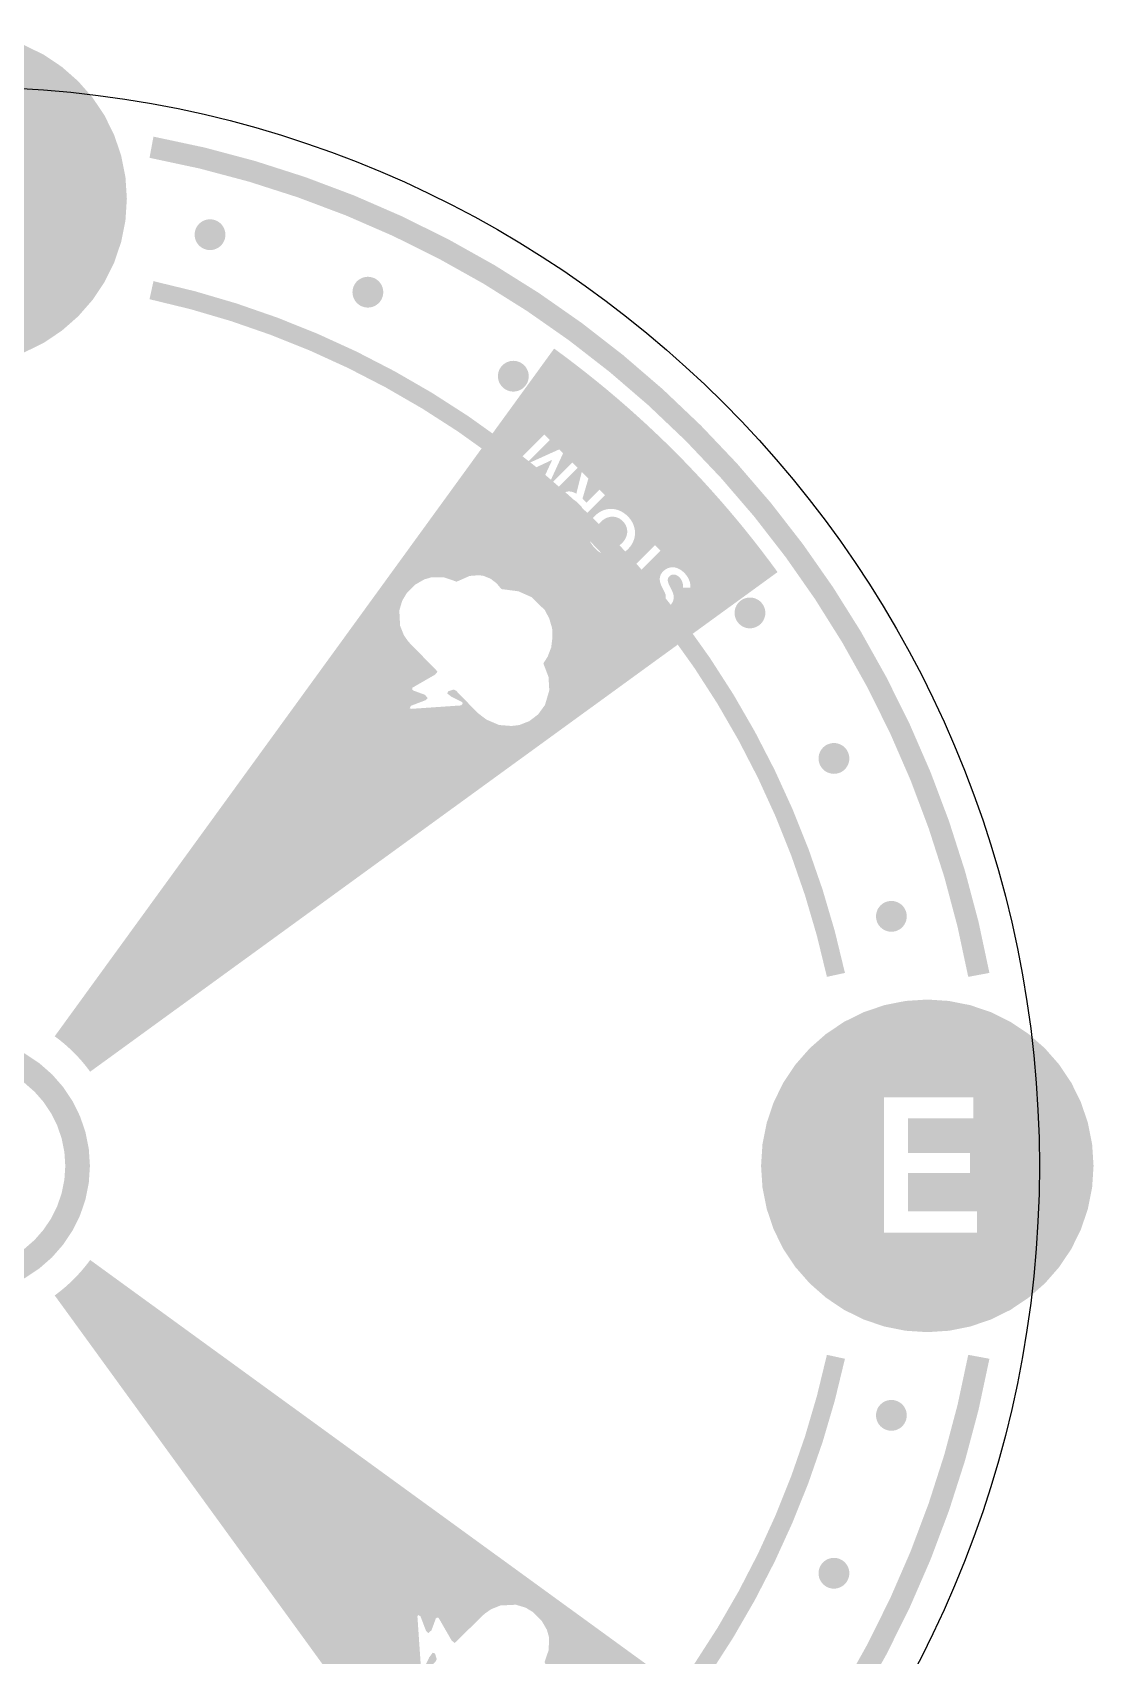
# Model space of a CAD drawing. Header units: millimetres. Extents: x 6 to 297, y 6 to 451.
# Drawn here: x 211.1 to 245.6, y 286.7 to 339.4 of the extents above; entities that cross this region are included whole.
import ezdxf

# ---------------------------------------------------------------- set-up
doc = ezdxf.new("R2010")
doc.units = ezdxf.units.MM
doc.layers.add('CUT', color=1, linetype='Continuous')
doc.layers.add('RASTER', color=7, linetype='Continuous')

msp = doc.modelspace()

# ---------------------------------------------------------------- hatches: boundary and pattern name
at = {"layer": 'RASTER'}
h = msp.add_hatch(color=7, dxfattribs=at)
h.paths.add_polyline_path([(214.2, 334), (214.154, 333.295), (214.016, 332.602), (213.789, 331.934), (213.477, 331.3), (213.084, 330.713), (212.618, 330.182), (212.087, 329.716), (211.5, 329.323), (210.866, 329.011), (210.198, 328.784), (209.505, 328.646), (208.8, 328.6), (208.095, 328.646), (207.402, 328.784), (206.734, 329.011), (206.1, 329.323), (205.513, 329.716), (204.982, 330.182), (204.516, 330.713), (204.123, 331.3), (203.811, 331.934), (203.584, 332.602), (203.446, 333.295), (203.4, 334), (203.446, 334.705), (203.584, 335.398), (203.811, 336.066), (204.123, 336.7), (204.516, 337.287), (204.982, 337.818), (205.513, 338.284), (206.1, 338.677), (206.734, 338.989), (207.402, 339.216), (208.095, 339.354), (208.8, 339.4), (209.505, 339.354), (210.198, 339.216), (210.866, 338.989), (211.5, 338.677), (212.087, 338.284), (212.618, 337.818), (213.084, 337.287), (213.477, 336.7), (213.789, 336.066), (214.016, 335.398), (214.154, 334.705)])
h.paths.add_polyline_path([(206.866, 336.22), (206.866, 331.83), (207.647, 331.83), (207.647, 335.221), (207.659, 335.221), (209.742, 331.83), (210.734, 331.83), (210.734, 336.22), (209.953, 336.22), (209.953, 332.934), (209.941, 332.934), (207.901, 336.22), (206.866, 336.22)], flags=0)
for points in [[(215.064, 336.018), (216.727, 335.663), (218.37, 335.225), (219.989, 334.706), (221.58, 334.107), (223.139, 333.429), (224.662, 332.673), (226.145, 331.843), (227.585, 330.939), (228.978, 329.965), (230.321, 328.922), (231.61, 327.813), (232.842, 326.642), (234.013, 325.41), (235.122, 324.121), (236.165, 322.778), (237.139, 321.385), (238.043, 319.945), (238.873, 318.462), (239.629, 316.939), (240.307, 315.38), (240.906, 313.789), (241.425, 312.17), (241.863, 310.527), (242.218, 308.864), (241.53, 308.736), (241.182, 310.364), (240.754, 311.973), (240.245, 313.558), (239.658, 315.117), (238.994, 316.643), (238.254, 318.135), (237.441, 319.588), (236.556, 320.998), (235.601, 322.363), (234.58, 323.678), (233.494, 324.94), (232.347, 326.147), (231.14, 327.294), (229.878, 328.38), (228.563, 329.401), (227.198, 330.356), (225.788, 331.241), (224.335, 332.054), (222.843, 332.794), (221.317, 333.458), (219.758, 334.045), (218.173, 334.554), (216.564, 334.982), (214.936, 335.33)], [(217.401, 332.833), (217.397, 332.768), (217.384, 332.704), (217.363, 332.642), (217.334, 332.583), (217.298, 332.529), (217.255, 332.48), (217.205, 332.437), (217.151, 332.4), (217.092, 332.372), (217.03, 332.351), (216.966, 332.338), (216.901, 332.333), (216.836, 332.338), (216.772, 332.351), (216.71, 332.372), (216.651, 332.4), (216.597, 332.437), (216.547, 332.48), (216.504, 332.529), (216.468, 332.583), (216.439, 332.642), (216.418, 332.704), (216.405, 332.768), (216.401, 332.833), (216.405, 332.899), (216.418, 332.963), (216.439, 333.025), (216.468, 333.083), (216.504, 333.138), (216.547, 333.187), (216.597, 333.23), (216.651, 333.266), (216.71, 333.295), (216.772, 333.316), (216.836, 333.329), (216.901, 333.333), (216.966, 333.329), (217.03, 333.316), (217.092, 333.295), (217.151, 333.266), (217.205, 333.23), (217.255, 333.187), (217.298, 333.138), (217.334, 333.083), (217.363, 333.025), (217.384, 332.963), (217.397, 332.899)], [(215.064, 331.325), (216.422, 330.995), (217.764, 330.6), (219.085, 330.142), (220.382, 329.622), (221.654, 329.041), (222.896, 328.4), (224.107, 327.701), (225.283, 326.945), (226.422, 326.134), (227.521, 325.269), (228.577, 324.354), (229.589, 323.389), (230.554, 322.377), (231.469, 321.321), (232.334, 320.222), (233.145, 319.083), (233.901, 317.907), (234.6, 316.696), (235.241, 315.454), (235.822, 314.182), (236.342, 312.885), (236.8, 311.564), (237.195, 310.222), (237.525, 308.864), (236.939, 308.736), (236.615, 310.067), (236.229, 311.381), (235.78, 312.675), (235.271, 313.946), (234.702, 315.192), (234.074, 316.409), (233.389, 317.595), (232.648, 318.747), (231.853, 319.862), (231.007, 320.939), (230.11, 321.974), (229.165, 322.965), (228.174, 323.91), (227.139, 324.807), (226.062, 325.653), (224.947, 326.448), (223.795, 327.189), (222.609, 327.874), (221.392, 328.502), (220.146, 329.071), (218.875, 329.58), (217.581, 330.029), (216.267, 330.415), (214.936, 330.739)], [(222.528, 330.967), (222.524, 330.902), (222.511, 330.838), (222.49, 330.776), (222.461, 330.717), (222.425, 330.663), (222.382, 330.614), (222.332, 330.571), (222.278, 330.534), (222.219, 330.505), (222.157, 330.484), (222.093, 330.472), (222.028, 330.467), (221.963, 330.472), (221.899, 330.484), (221.837, 330.505), (221.778, 330.534), (221.724, 330.571), (221.674, 330.614), (221.631, 330.663), (221.595, 330.717), (221.566, 330.776), (221.545, 330.838), (221.532, 330.902), (221.528, 330.967), (221.532, 331.033), (221.545, 331.097), (221.566, 331.159), (221.595, 331.217), (221.631, 331.272), (221.674, 331.321), (221.724, 331.364), (221.778, 331.4), (221.837, 331.429), (221.899, 331.45), (221.963, 331.463), (222.028, 331.467), (222.093, 331.463), (222.157, 331.45), (222.219, 331.429), (222.278, 331.4), (222.332, 331.364), (222.382, 331.321), (222.425, 331.272), (222.461, 331.217), (222.49, 331.159), (222.511, 331.097), (222.524, 331.033)], [(227.253, 328.239), (227.249, 328.174), (227.236, 328.11), (227.215, 328.048), (227.186, 327.989), (227.15, 327.935), (227.106, 327.886), (227.057, 327.843), (227.003, 327.806), (226.944, 327.778), (226.882, 327.756), (226.818, 327.744), (226.753, 327.739), (226.688, 327.744), (226.624, 327.756), (226.562, 327.778), (226.503, 327.806), (226.449, 327.843), (226.399, 327.886), (226.356, 327.935), (226.32, 327.989), (226.291, 328.048), (226.27, 328.11), (226.257, 328.174), (226.253, 328.239), (226.257, 328.305), (226.27, 328.369), (226.291, 328.431), (226.32, 328.489), (226.356, 328.544), (226.399, 328.593), (226.449, 328.636), (226.503, 328.672), (226.562, 328.701), (226.624, 328.722), (226.688, 328.735), (226.753, 328.739), (226.818, 328.735), (226.882, 328.722), (226.944, 328.701), (227.003, 328.672), (227.057, 328.636), (227.106, 328.593), (227.15, 328.544), (227.186, 328.489), (227.215, 328.431), (227.236, 328.369), (227.249, 328.305)], [(234.939, 320.553), (234.935, 320.488), (234.922, 320.424), (234.901, 320.362), (234.872, 320.303), (234.836, 320.249), (234.793, 320.199), (234.744, 320.156), (234.689, 320.12), (234.631, 320.091), (234.569, 320.07), (234.505, 320.057), (234.439, 320.053), (234.374, 320.057), (234.31, 320.07), (234.248, 320.091), (234.189, 320.12), (234.135, 320.156), (234.086, 320.199), (234.043, 320.249), (234.006, 320.303), (233.978, 320.362), (233.956, 320.424), (233.944, 320.488), (233.939, 320.553), (233.944, 320.618), (233.956, 320.682), (233.978, 320.744), (234.006, 320.803), (234.043, 320.857), (234.086, 320.906), (234.135, 320.95), (234.189, 320.986), (234.248, 321.015), (234.31, 321.036), (234.374, 321.049), (234.439, 321.053), (234.505, 321.049), (234.569, 321.036), (234.631, 321.015), (234.689, 320.986), (234.744, 320.95), (234.793, 320.906), (234.836, 320.857), (234.872, 320.803), (234.901, 320.744), (234.922, 320.682), (234.935, 320.618)], [(237.667, 315.828), (237.663, 315.763), (237.65, 315.699), (237.629, 315.637), (237.6, 315.578), (237.564, 315.524), (237.521, 315.474), (237.472, 315.431), (237.417, 315.395), (237.359, 315.366), (237.297, 315.345), (237.233, 315.332), (237.167, 315.328), (237.102, 315.332), (237.038, 315.345), (236.976, 315.366), (236.917, 315.395), (236.863, 315.431), (236.814, 315.474), (236.771, 315.524), (236.734, 315.578), (236.705, 315.637), (236.684, 315.699), (236.672, 315.763), (236.667, 315.828), (236.672, 315.893), (236.684, 315.957), (236.705, 316.019), (236.734, 316.078), (236.771, 316.132), (236.814, 316.182), (236.863, 316.225), (236.917, 316.261), (236.976, 316.29), (237.038, 316.311), (237.102, 316.324), (237.167, 316.328), (237.233, 316.324), (237.297, 316.311), (237.359, 316.29), (237.417, 316.261), (237.472, 316.225), (237.521, 316.182), (237.564, 316.132), (237.6, 316.078), (237.629, 316.019), (237.65, 315.957), (237.663, 315.893)], [(239.533, 310.701), (239.529, 310.636), (239.516, 310.572), (239.495, 310.51), (239.466, 310.451), (239.43, 310.397), (239.387, 310.347), (239.338, 310.304), (239.283, 310.268), (239.225, 310.239), (239.163, 310.218), (239.099, 310.205), (239.033, 310.201), (238.968, 310.205), (238.904, 310.218), (238.842, 310.239), (238.783, 310.268), (238.729, 310.304), (238.68, 310.347), (238.637, 310.397), (238.6, 310.451), (238.572, 310.51), (238.551, 310.572), (238.538, 310.636), (238.533, 310.701), (238.538, 310.766), (238.551, 310.83), (238.572, 310.892), (238.6, 310.951), (238.637, 311.005), (238.68, 311.055), (238.729, 311.098), (238.783, 311.134), (238.842, 311.163), (238.904, 311.184), (238.968, 311.197), (239.033, 311.201), (239.099, 311.197), (239.163, 311.184), (239.225, 311.163), (239.283, 311.134), (239.338, 311.098), (239.387, 311.055), (239.43, 311.005), (239.466, 310.951), (239.495, 310.892), (239.516, 310.83), (239.529, 310.766)], [(242.218, 296.336), (241.863, 294.673), (241.425, 293.03), (240.906, 291.411), (240.307, 289.82), (239.629, 288.261), (238.873, 286.738), (238.043, 285.255), (237.139, 283.815), (236.165, 282.422), (235.122, 281.079), (234.013, 279.79), (232.842, 278.558), (231.61, 277.387), (230.321, 276.278), (228.978, 275.235), (227.585, 274.261), (226.145, 273.357), (224.662, 272.527), (223.139, 271.771), (221.58, 271.093), (219.989, 270.494), (218.37, 269.975), (216.727, 269.537), (215.064, 269.182), (214.936, 269.87), (216.564, 270.218), (218.173, 270.646), (219.758, 271.155), (221.317, 271.742), (222.843, 272.406), (224.335, 273.146), (225.788, 273.959), (227.198, 274.844), (228.563, 275.799), (229.878, 276.82), (231.14, 277.906), (232.347, 279.053), (233.494, 280.26), (234.58, 281.522), (235.601, 282.837), (236.556, 284.202), (237.441, 285.612), (238.254, 287.065), (238.994, 288.557), (239.658, 290.083), (240.245, 291.642), (240.754, 293.227), (241.182, 294.836), (241.53, 296.464)], [(237.525, 296.336), (237.195, 294.978), (236.8, 293.636), (236.342, 292.315), (235.822, 291.018), (235.241, 289.746), (234.6, 288.504), (233.901, 287.293), (233.145, 286.117), (232.334, 284.978), (231.469, 283.879), (230.554, 282.823), (229.589, 281.811), (228.577, 280.846), (227.521, 279.931), (226.422, 279.066), (225.283, 278.255), (224.107, 277.499), (222.896, 276.8), (221.654, 276.159), (220.382, 275.578), (219.085, 275.058), (217.764, 274.6), (216.422, 274.205), (215.064, 273.875), (214.936, 274.461), (216.267, 274.785), (217.581, 275.171), (218.875, 275.62), (220.146, 276.129), (221.392, 276.698), (222.609, 277.326), (223.795, 278.011), (224.947, 278.752), (226.062, 279.547), (227.139, 280.393), (228.174, 281.29), (229.165, 282.235), (230.11, 283.226), (231.007, 284.261), (231.853, 285.338), (232.648, 286.453), (233.389, 287.605), (234.074, 288.791), (234.702, 290.008), (235.271, 291.254), (235.78, 292.525), (236.229, 293.819), (236.615, 295.133), (236.939, 296.464)], [(239.533, 294.499), (239.529, 294.434), (239.516, 294.37), (239.495, 294.308), (239.466, 294.249), (239.43, 294.195), (239.387, 294.145), (239.338, 294.102), (239.283, 294.066), (239.225, 294.037), (239.163, 294.016), (239.099, 294.003), (239.033, 293.999), (238.968, 294.003), (238.904, 294.016), (238.842, 294.037), (238.783, 294.066), (238.729, 294.102), (238.68, 294.145), (238.637, 294.195), (238.6, 294.249), (238.572, 294.308), (238.551, 294.37), (238.538, 294.434), (238.533, 294.499), (238.538, 294.564), (238.551, 294.628), (238.572, 294.69), (238.6, 294.749), (238.637, 294.803), (238.68, 294.853), (238.729, 294.896), (238.783, 294.932), (238.842, 294.961), (238.904, 294.982), (238.968, 294.995), (239.033, 294.999), (239.099, 294.995), (239.163, 294.982), (239.225, 294.961), (239.283, 294.932), (239.338, 294.896), (239.387, 294.853), (239.43, 294.803), (239.466, 294.749), (239.495, 294.69), (239.516, 294.628), (239.529, 294.564)], [(237.667, 289.372), (237.663, 289.307), (237.65, 289.243), (237.629, 289.181), (237.6, 289.122), (237.564, 289.068), (237.521, 289.018), (237.472, 288.975), (237.417, 288.939), (237.359, 288.91), (237.297, 288.889), (237.233, 288.876), (237.167, 288.872), (237.102, 288.876), (237.038, 288.889), (236.976, 288.91), (236.917, 288.939), (236.863, 288.975), (236.814, 289.018), (236.771, 289.068), (236.734, 289.122), (236.705, 289.181), (236.684, 289.243), (236.672, 289.307), (236.667, 289.372), (236.672, 289.437), (236.684, 289.501), (236.705, 289.563), (236.734, 289.622), (236.771, 289.676), (236.814, 289.726), (236.863, 289.769), (236.917, 289.805), (236.976, 289.834), (237.038, 289.855), (237.102, 289.868), (237.167, 289.872), (237.233, 289.868), (237.297, 289.855), (237.359, 289.834), (237.417, 289.805), (237.472, 289.769), (237.521, 289.726), (237.564, 289.676), (237.6, 289.622), (237.629, 289.563), (237.65, 289.501), (237.663, 289.437)]]:
    msp.add_hatch(color=7, dxfattribs=at).paths.add_polyline_path(points)
h = msp.add_hatch(color=7, dxfattribs=at)
h.paths.add_polyline_path([(228.079, 329.136), (228.425, 328.881), (228.767, 328.622), (229.106, 328.358), (229.442, 328.09), (229.774, 327.818), (230.102, 327.541), (230.427, 327.26), (230.747, 326.975), (231.065, 326.686), (231.378, 326.392), (231.688, 326.095), (231.993, 325.793), (232.295, 325.488), (232.592, 325.178), (232.886, 324.865), (233.175, 324.547), (233.46, 324.227), (233.741, 323.902), (234.018, 323.574), (234.29, 323.242), (234.558, 322.906), (234.822, 322.567), (235.081, 322.225), (235.336, 321.879), (213.007, 305.656), (212.967, 305.711), (212.925, 305.766), (212.884, 305.819), (212.841, 305.872), (212.798, 305.925), (212.754, 305.977), (212.71, 306.029), (212.664, 306.079), (212.618, 306.13), (212.572, 306.179), (212.525, 306.229), (212.477, 306.277), (212.429, 306.325), (212.379, 306.372), (212.33, 306.418), (212.279, 306.464), (212.229, 306.51), (212.177, 306.554), (212.125, 306.598), (212.072, 306.641), (212.019, 306.684), (211.966, 306.725), (211.911, 306.767), (211.856, 306.807)])
h.paths.add_polyline_path([(227.344, 321.066), (226.919, 321.255), (226.367, 321.327), (226.207, 321.516), (226.016, 321.663), (225.782, 321.756), (225.644, 321.777), (225.336, 321.754), (224.911, 321.567), (224.518, 321.703), (224.104, 321.712), (223.859, 321.641), (223.572, 321.474), (223.286, 321.187), (223.145, 320.953), (223.05, 320.634), (223.075, 320.135), (223.198, 319.827), (223.349, 319.614), (224.293, 318.647), (224.21, 318.548), (223.479, 318.127), (223.464, 318.074), (223.498, 318.035), (223.881, 317.895), (223.972, 317.787), (223.902, 317.719), (223.424, 317.536), (223.388, 317.46), (223.434, 317.438), (225.049, 317.549), (225.107, 317.596), (225.092, 317.657), (224.752, 317.825), (224.609, 317.936), (224.635, 318.008), (224.816, 318.067), (224.89, 318.031), (225.591, 317.309), (225.878, 317.09), (226.292, 316.913), (226.696, 316.882), (226.951, 316.913), (227.27, 317.039), (227.557, 317.256), (227.782, 317.564), (227.922, 318.042), (227.895, 318.477), (227.729, 318.913), (227.869, 319.136), (227.984, 319.434), (228.022, 319.742), (228.014, 320.05), (227.922, 320.369), (227.776, 320.645), (227.344, 321.066)], flags=0)
h.paths.add_polyline_path([(231.245, 321.28), (231.002, 321.269), (231.004, 321.241), (231.007, 321.214), (231.012, 321.186), (231.018, 321.159), (231.026, 321.132), (231.035, 321.105), (231.045, 321.078), (231.058, 321.052), (231.071, 321.026), (231.085, 321.001), (231.1, 320.977), (231.115, 320.954), (231.132, 320.932), (231.149, 320.91), (231.167, 320.89), (231.186, 320.87), (231.203, 320.854), (231.22, 320.838), (231.239, 320.822), (231.257, 320.807), (231.277, 320.793), (231.296, 320.78), (231.316, 320.767), (231.337, 320.754), (231.358, 320.743), (231.379, 320.732), (231.4, 320.723), (231.421, 320.714), (231.443, 320.707), (231.464, 320.7), (231.486, 320.695), (231.508, 320.691), (231.53, 320.687), (231.552, 320.685), (231.574, 320.684), (231.596, 320.685), (231.617, 320.686), (231.639, 320.689), (231.661, 320.693), (231.683, 320.698), (231.704, 320.705), (231.726, 320.713), (231.746, 320.723), (231.767, 320.735), (231.787, 320.748), (231.807, 320.763), (231.827, 320.78), (231.846, 320.798), (231.863, 320.816), (231.879, 320.833), (231.893, 320.851), (231.905, 320.869), (231.916, 320.886), (231.926, 320.904), (231.935, 320.921), (231.941, 320.939), (231.947, 320.956), (231.952, 320.974), (231.956, 320.991), (231.959, 321.008), (231.961, 321.026), (231.963, 321.043), (231.963, 321.06), (231.963, 321.077), (231.961, 321.094), (231.96, 321.111), (231.957, 321.128), (231.954, 321.145), (231.95, 321.162), (231.945, 321.178), (231.94, 321.195), (231.934, 321.211), (231.927, 321.227), (231.921, 321.243), (231.914, 321.259), (231.907, 321.275), (231.9, 321.29), (231.892, 321.305), (231.885, 321.321), (231.877, 321.336), (231.869, 321.351), (231.862, 321.366), (231.854, 321.381), (231.847, 321.396), (231.839, 321.411), (231.832, 321.426), (231.825, 321.44), (231.818, 321.454), (231.811, 321.468), (231.805, 321.482), (231.799, 321.496), (231.794, 321.509), (231.789, 321.523), (231.784, 321.536), (231.781, 321.548), (231.777, 321.561), (231.775, 321.574), (231.773, 321.586), (231.771, 321.598), (231.77, 321.61), (231.77, 321.622), (231.771, 321.633), (231.772, 321.645), (231.773, 321.656), (231.776, 321.667), (231.779, 321.678), (231.784, 321.689), (231.789, 321.699), (231.795, 321.71), (231.803, 321.72), (231.811, 321.73), (231.821, 321.74), (231.831, 321.75), (231.841, 321.759), (231.852, 321.767), (231.862, 321.774), (231.873, 321.78), (231.884, 321.785), (231.895, 321.789), (231.905, 321.792), (231.916, 321.795), (231.927, 321.797), (231.938, 321.798), (231.949, 321.799), (231.96, 321.799), (231.972, 321.799), (231.983, 321.797), (231.994, 321.796), (232.005, 321.794), (232.016, 321.791), (232.027, 321.788), (232.037, 321.784), (232.048, 321.779), (232.058, 321.775), (232.069, 321.769), (232.079, 321.763), (232.089, 321.757), (232.098, 321.751), (232.108, 321.744), (232.117, 321.737), (232.125, 321.73), (232.134, 321.723), (232.142, 321.715), (232.15, 321.707), (232.164, 321.692), (232.178, 321.676), (232.191, 321.658), (232.203, 321.64), (232.214, 321.621), (232.224, 321.6), (232.233, 321.579), (232.241, 321.557), (232.249, 321.534), (232.254, 321.511), (232.259, 321.489), (232.262, 321.466), (232.263, 321.444), (232.263, 321.422), (232.262, 321.4), (232.259, 321.378), (232.505, 321.369), (232.507, 321.402), (232.506, 321.434), (232.504, 321.467), (232.499, 321.499), (232.492, 321.532), (232.483, 321.564), (232.472, 321.597), (232.459, 321.629), (232.444, 321.661), (232.428, 321.692), (232.41, 321.722), (232.392, 321.75), (232.372, 321.778), (232.351, 321.805), (232.328, 321.831), (232.304, 321.856), (232.286, 321.874), (232.267, 321.891), (232.247, 321.907), (232.228, 321.923), (232.207, 321.937), (232.187, 321.951), (232.166, 321.964), (232.144, 321.976), (232.123, 321.987), (232.101, 321.997), (232.079, 322.006), (232.057, 322.014), (232.035, 322.02), (232.013, 322.025), (231.991, 322.03), (231.969, 322.033), (231.947, 322.035), (231.924, 322.035), (231.902, 322.034), (231.88, 322.033), (231.857, 322.029), (231.835, 322.025), (231.813, 322.019), (231.79, 322.012), (231.768, 322.004), (231.746, 321.994), (231.724, 321.982), (231.703, 321.969), (231.682, 321.955), (231.661, 321.938), (231.64, 321.921), (231.62, 321.901), (231.602, 321.883), (231.586, 321.864), (231.572, 321.846), (231.559, 321.827), (231.548, 321.808), (231.538, 321.789), (231.531, 321.77), (231.524, 321.751), (231.519, 321.731), (231.515, 321.712), (231.512, 321.693), (231.511, 321.674), (231.51, 321.655), (231.51, 321.636), (231.511, 321.617), (231.513, 321.598), (231.516, 321.579), (231.52, 321.56), (231.524, 321.542), (231.529, 321.523), (231.535, 321.505), (231.541, 321.487), (231.548, 321.469), (231.555, 321.451), (231.563, 321.433), (231.571, 321.416), (231.579, 321.398), (231.587, 321.381), (231.595, 321.365), (231.604, 321.348), (231.612, 321.332), (231.62, 321.316), (231.627, 321.302), (231.634, 321.289), (231.641, 321.275), (231.648, 321.262), (231.654, 321.25), (231.66, 321.237), (231.666, 321.225), (231.672, 321.212), (231.678, 321.201), (231.682, 321.189), (231.687, 321.177), (231.691, 321.166), (231.695, 321.155), (231.698, 321.144), (231.7, 321.133), (231.702, 321.123), (231.704, 321.112), (231.705, 321.102), (231.706, 321.092), (231.706, 321.082), (231.705, 321.072), (231.704, 321.062), (231.703, 321.052), (231.7, 321.043), (231.698, 321.033), (231.694, 321.024), (231.69, 321.015), (231.684, 321.006), (231.679, 320.997), (231.672, 320.988), (231.665, 320.979), (231.657, 320.971), (231.647, 320.962), (231.638, 320.954), (231.628, 320.947), (231.618, 320.941), (231.608, 320.935), (231.598, 320.931), (231.588, 320.927), (231.577, 320.924), (231.567, 320.922), (231.556, 320.92), (231.546, 320.919), (231.535, 320.919), (231.525, 320.919), (231.514, 320.92), (231.504, 320.921), (231.493, 320.923), (231.483, 320.926), (231.472, 320.929), (231.462, 320.932), (231.452, 320.936), (231.442, 320.94), (231.432, 320.945), (231.422, 320.95), (231.413, 320.956), (231.403, 320.962), (231.394, 320.968), (231.384, 320.974), (231.376, 320.981), (231.367, 320.988), (231.359, 320.995), (231.35, 321.003), (231.343, 321.01), (231.33, 321.024), (231.318, 321.038), (231.307, 321.053), (231.297, 321.069), (231.287, 321.085), (231.278, 321.102), (231.27, 321.12), (231.263, 321.139), (231.257, 321.158), (231.252, 321.176), (231.248, 321.195), (231.245, 321.212), (231.244, 321.23), (231.243, 321.247), (231.243, 321.264), (231.245, 321.28)], flags=0)
h.paths.add_polyline_path([(230.688, 321.73), (231.533, 322.576), (231.355, 322.754), (230.51, 321.908), (230.203, 322.215), (230.047, 322.06), (230.839, 321.268), (230.995, 321.423), (230.688, 321.73)], flags=0)
h.paths.add_polyline_path([(230.477, 322.625), (230.505, 322.655), (230.532, 322.685), (230.557, 322.716), (230.579, 322.748), (230.6, 322.78), (230.619, 322.812), (230.636, 322.846), (230.651, 322.88), (230.664, 322.914), (230.676, 322.949), (230.685, 322.983), (230.693, 323.018), (230.699, 323.053), (230.703, 323.088), (230.706, 323.123), (230.706, 323.158), (230.705, 323.194), (230.702, 323.229), (230.697, 323.264), (230.69, 323.299), (230.682, 323.334), (230.671, 323.368), (230.659, 323.403), (230.645, 323.437), (230.63, 323.471), (230.612, 323.504), (230.593, 323.537), (230.572, 323.569), (230.549, 323.6), (230.524, 323.631), (230.498, 323.661), (230.47, 323.69), (230.44, 323.719), (230.41, 323.745), (230.379, 323.77), (230.347, 323.793), (230.315, 323.815), (230.282, 323.834), (230.249, 323.852), (230.215, 323.868), (230.18, 323.882), (230.146, 323.894), (230.111, 323.905), (230.076, 323.913), (230.041, 323.92), (230.006, 323.925), (229.97, 323.928), (229.935, 323.93), (229.899, 323.929), (229.864, 323.927), (229.829, 323.923), (229.794, 323.917), (229.759, 323.91), (229.724, 323.9), (229.69, 323.889), (229.655, 323.875), (229.621, 323.86), (229.588, 323.843), (229.555, 323.824), (229.523, 323.804), (229.492, 323.781), (229.461, 323.756), (229.431, 323.73), (229.401, 323.701), (229.372, 323.671), (229.345, 323.64), (229.32, 323.609), (229.297, 323.577), (229.275, 323.545), (229.256, 323.512), (229.239, 323.478), (229.224, 323.444), (229.211, 323.41), (229.2, 323.375), (229.19, 323.341), (229.183, 323.306), (229.177, 323.272), (229.173, 323.237), (229.172, 323.202), (229.172, 323.167), (229.174, 323.132), (229.177, 323.097), (229.183, 323.062), (229.19, 323.028), (229.2, 322.994), (229.211, 322.959), (229.224, 322.925), (229.238, 322.891), (229.255, 322.857), (229.273, 322.824), (229.293, 322.792), (229.314, 322.76), (229.338, 322.729), (229.363, 322.698), (229.389, 322.668), (229.418, 322.638), (229.447, 322.61), (229.477, 322.583), (229.507, 322.559), (229.539, 322.536), (229.57, 322.514), (229.603, 322.495), (229.635, 322.477), (229.669, 322.461), (229.703, 322.446), (229.737, 322.433), (229.771, 322.423), (229.805, 322.413), (229.839, 322.406), (229.874, 322.401), (229.908, 322.397), (229.943, 322.395), (229.978, 322.396), (230.013, 322.397), (230.047, 322.401), (230.082, 322.407), (230.116, 322.415), (230.151, 322.424), (230.185, 322.435), (230.22, 322.448), (230.254, 322.464), (230.287, 322.481), (230.32, 322.5), (230.353, 322.521), (230.385, 322.544), (230.416, 322.569), (230.447, 322.596), (230.477, 322.625)], flags=0)
h.paths.add_polyline_path([(230.283, 322.819), (230.264, 322.8), (230.244, 322.782), (230.223, 322.766), (230.202, 322.75), (230.181, 322.736), (230.159, 322.723), (230.137, 322.711), (230.114, 322.7), (230.091, 322.69), (230.068, 322.681), (230.045, 322.673), (230.022, 322.667), (229.999, 322.662), (229.976, 322.658), (229.952, 322.655), (229.928, 322.654), (229.905, 322.653), (229.881, 322.654), (229.858, 322.656), (229.834, 322.659), (229.811, 322.663), (229.788, 322.669), (229.765, 322.676), (229.742, 322.684), (229.72, 322.693), (229.698, 322.704), (229.676, 322.716), (229.655, 322.729), (229.634, 322.744), (229.613, 322.76), (229.593, 322.778), (229.573, 322.796), (229.555, 322.816), (229.537, 322.836), (229.521, 322.857), (229.506, 322.878), (229.493, 322.899), (229.481, 322.921), (229.47, 322.943), (229.46, 322.966), (229.452, 322.989), (229.445, 323.012), (229.439, 323.035), (229.435, 323.059), (229.432, 323.082), (229.429, 323.106), (229.429, 323.129), (229.429, 323.153), (229.431, 323.176), (229.434, 323.2), (229.438, 323.223), (229.443, 323.247), (229.449, 323.27), (229.457, 323.293), (229.465, 323.316), (229.475, 323.339), (229.486, 323.361), (229.498, 323.384), (229.511, 323.405), (229.526, 323.427), (229.541, 323.448), (229.558, 323.468), (229.576, 323.488), (229.595, 323.508), (229.615, 323.527), (229.636, 323.546), (229.657, 323.563), (229.678, 323.579), (229.7, 323.594), (229.722, 323.607), (229.744, 323.62), (229.767, 323.631), (229.79, 323.641), (229.813, 323.65), (229.837, 323.657), (229.86, 323.663), (229.883, 323.669), (229.907, 323.673), (229.931, 323.675), (229.955, 323.677), (229.978, 323.677), (230.002, 323.676), (230.026, 323.674), (230.049, 323.67), (230.072, 323.666), (230.095, 323.66), (230.118, 323.653), (230.141, 323.644), (230.164, 323.635), (230.186, 323.624), (230.208, 323.611), (230.229, 323.598), (230.249, 323.583), (230.27, 323.567), (230.289, 323.55), (230.309, 323.532), (230.327, 323.512), (230.344, 323.493), (230.36, 323.473), (230.375, 323.452), (230.388, 323.431), (230.4, 323.409), (230.411, 323.387), (230.42, 323.365), (230.429, 323.342), (230.436, 323.319), (230.442, 323.296), (230.446, 323.273), (230.449, 323.25), (230.452, 323.226), (230.453, 323.203), (230.452, 323.179), (230.451, 323.155), (230.448, 323.131), (230.444, 323.108), (230.439, 323.084), (230.433, 323.061), (230.425, 323.038), (230.416, 323.015), (230.406, 322.992), (230.395, 322.969), (230.383, 322.946), (230.369, 322.924), (230.354, 322.902), (230.338, 322.881), (230.321, 322.86), (230.303, 322.839), (230.283, 322.819)], flags=0)
h.paths.add_polyline_path([(228.731, 323.376), (229.732, 324.377), (229.554, 324.556), (229.129, 324.131), (228.999, 324.262), (229.192, 324.918), (228.977, 325.133), (228.8, 324.421), (228.767, 324.44), (228.735, 324.457), (228.702, 324.47), (228.67, 324.481), (228.637, 324.489), (228.605, 324.494), (228.572, 324.497), (228.54, 324.496), (228.507, 324.493), (228.476, 324.486), (228.445, 324.477), (228.415, 324.464), (228.385, 324.448), (228.356, 324.428), (228.328, 324.406), (228.301, 324.38), (228.282, 324.36), (228.264, 324.34), (228.249, 324.32), (228.235, 324.299), (228.223, 324.279), (228.213, 324.258), (228.204, 324.236), (228.197, 324.215), (228.192, 324.193), (228.188, 324.172), (228.185, 324.15), (228.184, 324.129), (228.184, 324.107), (228.185, 324.086), (228.187, 324.064), (228.191, 324.043), (228.196, 324.022), (228.202, 324), (228.209, 323.979), (228.217, 323.959), (228.226, 323.938), (228.237, 323.917), (228.248, 323.897), (228.26, 323.876), (228.273, 323.856), (228.287, 323.836), (228.302, 323.817), (228.317, 323.797), (228.332, 323.779), (228.348, 323.76), (228.365, 323.742), (228.383, 323.724), (228.731, 323.376)], flags=0)
h.paths.add_polyline_path([(228.838, 324.131), (228.984, 323.986), (228.702, 323.704), (228.541, 323.866), (228.533, 323.874), (228.524, 323.883), (228.516, 323.892), (228.508, 323.901), (228.5, 323.911), (228.492, 323.921), (228.484, 323.931), (228.477, 323.941), (228.469, 323.952), (228.463, 323.962), (228.456, 323.973), (228.451, 323.983), (228.446, 323.994), (228.441, 324.005), (228.437, 324.016), (228.434, 324.027), (228.431, 324.038), (228.428, 324.049), (228.427, 324.06), (228.426, 324.071), (228.426, 324.082), (228.426, 324.093), (228.427, 324.104), (228.429, 324.115), (228.431, 324.126), (228.435, 324.137), (228.439, 324.148), (228.445, 324.159), (228.451, 324.169), (228.459, 324.18), (228.468, 324.19), (228.477, 324.201), (228.489, 324.211), (228.5, 324.221), (228.512, 324.23), (228.524, 324.237), (228.535, 324.243), (228.547, 324.248), (228.559, 324.252), (228.571, 324.255), (228.584, 324.257), (228.596, 324.258), (228.608, 324.259), (228.619, 324.258), (228.631, 324.257), (228.643, 324.255), (228.655, 324.253), (228.666, 324.249), (228.678, 324.245), (228.689, 324.241), (228.7, 324.236), (228.712, 324.23), (228.723, 324.224), (228.734, 324.217), (228.745, 324.21), (228.756, 324.202), (228.767, 324.194), (228.778, 324.185), (228.788, 324.177), (228.798, 324.168), (228.809, 324.159), (228.819, 324.15), (228.828, 324.141), (228.838, 324.131)], flags=0)
h.paths.add_polyline_path([(227.841, 324.266), (228.842, 325.267), (228.673, 325.437), (227.868, 324.632), (227.865, 324.635), (228.37, 325.739), (228.245, 325.864), (227.137, 325.363), (227.134, 325.366), (227.939, 326.171), (227.762, 326.347), (226.761, 325.346), (227.041, 325.066), (228.009, 325.52), (228.014, 325.516), (227.562, 324.544), (227.841, 324.266)], flags=0)
h = msp.add_hatch(color=7, dxfattribs=at)
h.paths.add_polyline_path([(245.6, 302.6), (245.554, 301.895), (245.416, 301.202), (245.189, 300.534), (244.877, 299.9), (244.484, 299.313), (244.018, 298.782), (243.487, 298.316), (242.9, 297.923), (242.266, 297.611), (241.598, 297.384), (240.905, 297.246), (240.2, 297.2), (239.495, 297.246), (238.802, 297.384), (238.134, 297.611), (237.5, 297.923), (236.913, 298.316), (236.382, 298.782), (235.916, 299.313), (235.523, 299.9), (235.211, 300.534), (234.984, 301.202), (234.846, 301.895), (234.8, 302.6), (234.846, 303.305), (234.984, 303.998), (235.211, 304.666), (235.523, 305.3), (235.916, 305.887), (236.382, 306.418), (236.913, 306.884), (237.5, 307.277), (238.134, 307.589), (238.802, 307.816), (239.495, 307.954), (240.2, 308), (240.905, 307.954), (241.598, 307.816), (242.266, 307.589), (242.9, 307.277), (243.487, 306.884), (244.018, 306.418), (244.484, 305.887), (244.877, 305.3), (245.189, 304.666), (245.416, 303.998), (245.554, 303.305)])
h.paths.add_polyline_path([(238.793, 304.82), (238.793, 300.43), (241.812, 300.43), (241.812, 301.124), (239.574, 301.124), (239.574, 302.364), (241.589, 302.364), (241.589, 303.022), (239.574, 303.022), (239.574, 304.138), (241.7, 304.138), (241.7, 304.82), (238.793, 304.82)], flags=0)
h = msp.add_hatch(color=7, dxfattribs=at)
h.paths.add_polyline_path([(213, 302.6), (212.964, 302.052), (212.857, 301.513), (212.68, 300.993), (212.437, 300.5), (212.132, 300.043), (211.77, 299.63), (211.357, 299.268), (210.9, 298.963), (210.407, 298.72), (209.887, 298.543), (209.348, 298.436), (208.8, 298.4), (208.252, 298.436), (207.713, 298.543), (207.193, 298.72), (206.7, 298.963), (206.243, 299.268), (205.83, 299.63), (205.468, 300.043), (205.163, 300.5), (204.92, 300.993), (204.743, 301.513), (204.636, 302.052), (204.6, 302.6), (204.636, 303.148), (204.743, 303.687), (204.92, 304.207), (205.163, 304.7), (205.468, 305.157), (205.83, 305.57), (206.243, 305.932), (206.7, 306.237), (207.193, 306.48), (207.713, 306.657), (208.252, 306.764), (208.8, 306.8), (209.348, 306.764), (209.887, 306.657), (210.407, 306.48), (210.9, 306.237), (211.357, 305.932), (211.77, 305.57), (212.132, 305.157), (212.437, 304.7), (212.68, 304.207), (212.857, 303.687), (212.964, 303.148)])
h.paths.add_polyline_path([(212.2, 302.6), (212.171, 302.156), (212.084, 301.72), (211.941, 301.299), (211.744, 300.9), (211.497, 300.53), (211.204, 300.196), (210.87, 299.903), (210.5, 299.656), (210.101, 299.459), (209.68, 299.316), (209.244, 299.229), (208.8, 299.2), (208.356, 299.229), (207.92, 299.316), (207.499, 299.459), (207.1, 299.656), (206.73, 299.903), (206.396, 300.196), (206.103, 300.53), (205.856, 300.9), (205.659, 301.299), (205.516, 301.72), (205.429, 302.156), (205.4, 302.6), (205.429, 303.044), (205.516, 303.48), (205.659, 303.901), (205.856, 304.3), (206.103, 304.67), (206.396, 305.004), (206.73, 305.297), (207.1, 305.544), (207.499, 305.741), (207.92, 305.884), (208.356, 305.971), (208.8, 306), (209.244, 305.971), (209.68, 305.884), (210.101, 305.741), (210.5, 305.544), (210.87, 305.297), (211.204, 305.004), (211.497, 304.67), (211.744, 304.3), (211.941, 303.901), (212.084, 303.48), (212.171, 303.044)], flags=0)
h = msp.add_hatch(color=7, dxfattribs=at)
h.paths.add_polyline_path([(235.336, 283.321), (235.081, 282.975), (234.822, 282.633), (234.558, 282.294), (234.29, 281.958), (234.018, 281.626), (233.741, 281.298), (233.46, 280.973), (233.175, 280.653), (232.886, 280.335), (232.592, 280.022), (232.295, 279.712), (231.993, 279.407), (231.688, 279.105), (231.378, 278.808), (231.065, 278.514), (230.747, 278.225), (230.427, 277.94), (230.102, 277.659), (229.774, 277.382), (229.442, 277.11), (229.106, 276.842), (228.767, 276.578), (228.425, 276.319), (228.079, 276.064), (211.856, 298.393), (211.911, 298.433), (211.966, 298.475), (212.019, 298.516), (212.072, 298.559), (212.125, 298.602), (212.177, 298.646), (212.229, 298.69), (212.279, 298.736), (212.33, 298.782), (212.379, 298.828), (212.429, 298.875), (212.477, 298.923), (212.525, 298.971), (212.572, 299.021), (212.618, 299.07), (212.664, 299.121), (212.71, 299.171), (212.754, 299.223), (212.798, 299.275), (212.841, 299.328), (212.884, 299.381), (212.925, 299.434), (212.967, 299.489), (213.007, 299.544)])
h.paths.add_polyline_path([(227.266, 284.056), (227.455, 284.481), (227.527, 285.033), (227.716, 285.193), (227.863, 285.384), (227.956, 285.618), (227.977, 285.756), (227.954, 286.064), (227.767, 286.489), (227.903, 286.882), (227.912, 287.296), (227.841, 287.541), (227.674, 287.828), (227.387, 288.114), (227.153, 288.255), (226.834, 288.35), (226.335, 288.325), (226.027, 288.202), (225.814, 288.051), (224.847, 287.107), (224.748, 287.19), (224.327, 287.921), (224.274, 287.936), (224.235, 287.902), (224.095, 287.519), (223.987, 287.428), (223.919, 287.498), (223.736, 287.976), (223.66, 288.012), (223.638, 287.966), (223.749, 286.351), (223.796, 286.293), (223.857, 286.308), (224.025, 286.648), (224.136, 286.791), (224.208, 286.765), (224.267, 286.584), (224.231, 286.51), (223.509, 285.809), (223.29, 285.522), (223.113, 285.108), (223.082, 284.704), (223.113, 284.449), (223.239, 284.13), (223.456, 283.843), (223.764, 283.618), (224.242, 283.478), (224.677, 283.505), (225.113, 283.671), (225.336, 283.531), (225.634, 283.416), (225.942, 283.378), (226.25, 283.386), (226.569, 283.478), (226.845, 283.624), (227.266, 284.056)], flags=0)
h.paths.add_polyline_path([(227.48, 280.155), (227.469, 280.398), (227.441, 280.396), (227.414, 280.393), (227.386, 280.388), (227.359, 280.382), (227.332, 280.374), (227.305, 280.365), (227.278, 280.355), (227.252, 280.342), (227.226, 280.329), (227.201, 280.315), (227.177, 280.3), (227.154, 280.285), (227.132, 280.268), (227.11, 280.251), (227.09, 280.233), (227.07, 280.214), (227.054, 280.197), (227.038, 280.18), (227.022, 280.161), (227.007, 280.143), (226.993, 280.123), (226.98, 280.104), (226.967, 280.084), (226.954, 280.063), (226.943, 280.042), (226.932, 280.021), (226.923, 280), (226.914, 279.979), (226.907, 279.957), (226.9, 279.936), (226.895, 279.914), (226.891, 279.892), (226.887, 279.87), (226.885, 279.848), (226.884, 279.826), (226.885, 279.804), (226.886, 279.783), (226.889, 279.761), (226.893, 279.739), (226.898, 279.717), (226.905, 279.696), (226.913, 279.674), (226.923, 279.654), (226.935, 279.633), (226.948, 279.613), (226.963, 279.593), (226.98, 279.573), (226.998, 279.554), (227.016, 279.537), (227.033, 279.521), (227.051, 279.507), (227.069, 279.495), (227.086, 279.484), (227.104, 279.474), (227.121, 279.465), (227.139, 279.459), (227.156, 279.453), (227.174, 279.448), (227.191, 279.444), (227.208, 279.441), (227.226, 279.439), (227.243, 279.437), (227.26, 279.437), (227.277, 279.437), (227.294, 279.439), (227.311, 279.44), (227.328, 279.443), (227.345, 279.446), (227.362, 279.45), (227.378, 279.455), (227.395, 279.46), (227.411, 279.466), (227.427, 279.473), (227.443, 279.479), (227.459, 279.486), (227.475, 279.493), (227.49, 279.5), (227.505, 279.508), (227.521, 279.515), (227.536, 279.523), (227.551, 279.531), (227.566, 279.538), (227.581, 279.546), (227.596, 279.553), (227.611, 279.561), (227.626, 279.568), (227.64, 279.575), (227.654, 279.582), (227.668, 279.589), (227.682, 279.595), (227.696, 279.601), (227.709, 279.606), (227.723, 279.611), (227.736, 279.616), (227.748, 279.619), (227.761, 279.623), (227.774, 279.625), (227.786, 279.627), (227.798, 279.629), (227.81, 279.63), (227.822, 279.63), (227.833, 279.629), (227.845, 279.628), (227.856, 279.627), (227.867, 279.624), (227.878, 279.621), (227.889, 279.616), (227.899, 279.611), (227.91, 279.605), (227.92, 279.597), (227.93, 279.589), (227.94, 279.579), (227.95, 279.569), (227.959, 279.559), (227.967, 279.548), (227.974, 279.538), (227.98, 279.527), (227.985, 279.516), (227.989, 279.505), (227.992, 279.495), (227.995, 279.484), (227.997, 279.473), (227.998, 279.462), (227.999, 279.451), (227.999, 279.44), (227.999, 279.428), (227.997, 279.417), (227.996, 279.406), (227.994, 279.395), (227.991, 279.384), (227.988, 279.373), (227.984, 279.363), (227.979, 279.352), (227.975, 279.342), (227.969, 279.331), (227.963, 279.321), (227.957, 279.311), (227.951, 279.302), (227.944, 279.292), (227.937, 279.283), (227.93, 279.275), (227.923, 279.266), (227.915, 279.258), (227.907, 279.25), (227.892, 279.236), (227.876, 279.222), (227.858, 279.209), (227.84, 279.197), (227.821, 279.186), (227.8, 279.176), (227.779, 279.167), (227.757, 279.159), (227.734, 279.151), (227.711, 279.146), (227.689, 279.141), (227.666, 279.138), (227.644, 279.137), (227.622, 279.137), (227.6, 279.138), (227.578, 279.141), (227.569, 278.895), (227.602, 278.893), (227.634, 278.894), (227.667, 278.896), (227.699, 278.901), (227.732, 278.908), (227.764, 278.917), (227.797, 278.928), (227.829, 278.941), (227.861, 278.956), (227.892, 278.972), (227.922, 278.99), (227.95, 279.008), (227.978, 279.028), (228.005, 279.049), (228.031, 279.072), (228.056, 279.096), (228.074, 279.114), (228.091, 279.133), (228.107, 279.153), (228.123, 279.172), (228.137, 279.193), (228.151, 279.213), (228.164, 279.234), (228.176, 279.256), (228.187, 279.277), (228.197, 279.299), (228.206, 279.321), (228.214, 279.343), (228.22, 279.365), (228.225, 279.387), (228.23, 279.409), (228.233, 279.431), (228.235, 279.453), (228.235, 279.476), (228.234, 279.498), (228.233, 279.52), (228.229, 279.543), (228.225, 279.565), (228.219, 279.587), (228.212, 279.61), (228.204, 279.632), (228.194, 279.654), (228.182, 279.676), (228.169, 279.697), (228.155, 279.718), (228.138, 279.739), (228.121, 279.76), (228.101, 279.78), (228.083, 279.798), (228.064, 279.814), (228.046, 279.828), (228.027, 279.841), (228.008, 279.852), (227.989, 279.862), (227.97, 279.869), (227.951, 279.876), (227.931, 279.881), (227.912, 279.885), (227.893, 279.888), (227.874, 279.889), (227.855, 279.89), (227.836, 279.89), (227.817, 279.889), (227.798, 279.887), (227.779, 279.884), (227.76, 279.88), (227.742, 279.876), (227.723, 279.871), (227.705, 279.865), (227.687, 279.859), (227.669, 279.852), (227.651, 279.845), (227.633, 279.837), (227.616, 279.829), (227.598, 279.821), (227.581, 279.813), (227.565, 279.805), (227.548, 279.796), (227.532, 279.788), (227.516, 279.78), (227.502, 279.773), (227.489, 279.766), (227.475, 279.759), (227.462, 279.752), (227.45, 279.746), (227.437, 279.74), (227.425, 279.734), (227.412, 279.728), (227.401, 279.722), (227.389, 279.718), (227.377, 279.713), (227.366, 279.709), (227.355, 279.705), (227.344, 279.702), (227.333, 279.7), (227.323, 279.698), (227.312, 279.696), (227.302, 279.695), (227.292, 279.694), (227.282, 279.694), (227.272, 279.695), (227.262, 279.696), (227.252, 279.697), (227.243, 279.7), (227.233, 279.702), (227.224, 279.706), (227.215, 279.71), (227.206, 279.716), (227.197, 279.721), (227.188, 279.728), (227.179, 279.735), (227.171, 279.743), (227.162, 279.753), (227.154, 279.762), (227.147, 279.772), (227.141, 279.782), (227.135, 279.792), (227.131, 279.802), (227.127, 279.812), (227.124, 279.823), (227.122, 279.833), (227.12, 279.844), (227.119, 279.854), (227.119, 279.865), (227.119, 279.875), (227.12, 279.886), (227.121, 279.896), (227.123, 279.907), (227.126, 279.917), (227.129, 279.928), (227.132, 279.938), (227.136, 279.948), (227.14, 279.958), (227.145, 279.968), (227.15, 279.978), (227.156, 279.987), (227.162, 279.997), (227.168, 280.006), (227.174, 280.016), (227.181, 280.024), (227.188, 280.033), (227.195, 280.041), (227.203, 280.05), (227.21, 280.057), (227.224, 280.07), (227.238, 280.082), (227.253, 280.093), (227.269, 280.103), (227.285, 280.113), (227.302, 280.122), (227.32, 280.13), (227.339, 280.137), (227.358, 280.143), (227.376, 280.148), (227.395, 280.152), (227.412, 280.155), (227.43, 280.156), (227.447, 280.157), (227.464, 280.157), (227.48, 280.155)], flags=0)
h.paths.add_polyline_path([(227.93, 280.712), (228.776, 279.867), (228.954, 280.045), (228.108, 280.89), (228.415, 281.197), (228.26, 281.353), (227.468, 280.561), (227.623, 280.405), (227.93, 280.712)], flags=0)
h.paths.add_polyline_path([(228.825, 280.923), (228.855, 280.895), (228.885, 280.868), (228.916, 280.843), (228.948, 280.821), (228.98, 280.8), (229.012, 280.781), (229.046, 280.764), (229.08, 280.749), (229.114, 280.736), (229.149, 280.724), (229.183, 280.715), (229.218, 280.707), (229.253, 280.701), (229.288, 280.697), (229.323, 280.694), (229.358, 280.694), (229.394, 280.695), (229.429, 280.698), (229.464, 280.703), (229.499, 280.71), (229.534, 280.718), (229.568, 280.729), (229.603, 280.741), (229.637, 280.755), (229.671, 280.77), (229.704, 280.788), (229.737, 280.807), (229.769, 280.828), (229.8, 280.851), (229.831, 280.876), (229.861, 280.902), (229.89, 280.93), (229.919, 280.96), (229.945, 280.99), (229.97, 281.021), (229.993, 281.053), (230.015, 281.085), (230.034, 281.118), (230.052, 281.151), (230.068, 281.185), (230.082, 281.22), (230.094, 281.254), (230.105, 281.289), (230.113, 281.324), (230.12, 281.359), (230.125, 281.394), (230.128, 281.43), (230.13, 281.465), (230.129, 281.501), (230.127, 281.536), (230.123, 281.571), (230.117, 281.606), (230.11, 281.641), (230.1, 281.676), (230.089, 281.71), (230.075, 281.745), (230.06, 281.779), (230.043, 281.812), (230.024, 281.845), (230.004, 281.877), (229.981, 281.908), (229.956, 281.939), (229.93, 281.969), (229.901, 281.999), (229.871, 282.028), (229.84, 282.055), (229.809, 282.08), (229.777, 282.103), (229.745, 282.125), (229.712, 282.144), (229.678, 282.161), (229.644, 282.176), (229.61, 282.189), (229.575, 282.2), (229.541, 282.21), (229.506, 282.217), (229.472, 282.223), (229.437, 282.227), (229.402, 282.228), (229.367, 282.228), (229.332, 282.226), (229.297, 282.223), (229.262, 282.217), (229.228, 282.21), (229.194, 282.2), (229.159, 282.189), (229.125, 282.176), (229.091, 282.162), (229.057, 282.145), (229.024, 282.127), (228.992, 282.107), (228.96, 282.086), (228.929, 282.062), (228.898, 282.037), (228.868, 282.011), (228.838, 281.982), (228.81, 281.953), (228.783, 281.923), (228.759, 281.893), (228.736, 281.861), (228.714, 281.83), (228.695, 281.797), (228.677, 281.765), (228.661, 281.731), (228.646, 281.697), (228.633, 281.663), (228.623, 281.629), (228.613, 281.595), (228.606, 281.561), (228.601, 281.526), (228.597, 281.492), (228.595, 281.457), (228.596, 281.422), (228.597, 281.387), (228.601, 281.353), (228.607, 281.318), (228.615, 281.284), (228.624, 281.249), (228.635, 281.215), (228.648, 281.18), (228.664, 281.146), (228.681, 281.113), (228.7, 281.08), (228.721, 281.047), (228.744, 281.015), (228.769, 280.984), (228.796, 280.953), (228.825, 280.923)], flags=0)
h.paths.add_polyline_path([(229.019, 281.117), (229, 281.136), (228.982, 281.156), (228.966, 281.177), (228.95, 281.198), (228.936, 281.219), (228.923, 281.241), (228.911, 281.263), (228.9, 281.286), (228.89, 281.309), (228.881, 281.332), (228.873, 281.355), (228.867, 281.378), (228.862, 281.401), (228.858, 281.424), (228.855, 281.448), (228.854, 281.472), (228.853, 281.495), (228.854, 281.519), (228.856, 281.542), (228.859, 281.566), (228.863, 281.589), (228.869, 281.612), (228.876, 281.635), (228.884, 281.658), (228.893, 281.68), (228.904, 281.702), (228.916, 281.724), (228.929, 281.745), (228.944, 281.766), (228.96, 281.787), (228.978, 281.807), (228.996, 281.827), (229.016, 281.845), (229.036, 281.863), (229.057, 281.879), (229.078, 281.894), (229.099, 281.907), (229.121, 281.919), (229.143, 281.93), (229.166, 281.94), (229.189, 281.948), (229.212, 281.955), (229.235, 281.961), (229.259, 281.965), (229.282, 281.968), (229.306, 281.971), (229.329, 281.971), (229.353, 281.971), (229.376, 281.969), (229.4, 281.966), (229.423, 281.962), (229.447, 281.957), (229.47, 281.951), (229.493, 281.943), (229.516, 281.935), (229.539, 281.925), (229.561, 281.914), (229.584, 281.902), (229.605, 281.889), (229.627, 281.874), (229.648, 281.859), (229.668, 281.842), (229.688, 281.824), (229.708, 281.805), (229.727, 281.785), (229.746, 281.764), (229.763, 281.743), (229.779, 281.722), (229.794, 281.7), (229.807, 281.678), (229.82, 281.656), (229.831, 281.633), (229.841, 281.61), (229.85, 281.587), (229.857, 281.563), (229.863, 281.54), (229.869, 281.517), (229.873, 281.493), (229.875, 281.469), (229.877, 281.445), (229.877, 281.422), (229.876, 281.398), (229.874, 281.374), (229.87, 281.351), (229.866, 281.328), (229.86, 281.305), (229.853, 281.282), (229.844, 281.259), (229.835, 281.236), (229.824, 281.214), (229.811, 281.192), (229.798, 281.171), (229.783, 281.151), (229.767, 281.13), (229.75, 281.111), (229.732, 281.091), (229.712, 281.073), (229.693, 281.056), (229.673, 281.04), (229.652, 281.025), (229.631, 281.012), (229.609, 281), (229.587, 280.989), (229.565, 280.98), (229.542, 280.971), (229.519, 280.964), (229.496, 280.958), (229.473, 280.954), (229.45, 280.951), (229.426, 280.948), (229.403, 280.947), (229.379, 280.948), (229.355, 280.949), (229.331, 280.952), (229.308, 280.956), (229.284, 280.961), (229.261, 280.967), (229.238, 280.975), (229.215, 280.984), (229.192, 280.994), (229.169, 281.005), (229.146, 281.017), (229.124, 281.031), (229.102, 281.046), (229.081, 281.062), (229.06, 281.079), (229.039, 281.097), (229.019, 281.117)], flags=0)
h.paths.add_polyline_path([(229.576, 282.669), (230.577, 281.668), (230.756, 281.846), (230.331, 282.271), (230.462, 282.401), (231.118, 282.208), (231.333, 282.423), (230.621, 282.6), (230.64, 282.633), (230.657, 282.665), (230.67, 282.698), (230.681, 282.73), (230.689, 282.763), (230.694, 282.795), (230.697, 282.828), (230.696, 282.86), (230.693, 282.893), (230.686, 282.924), (230.677, 282.955), (230.664, 282.985), (230.648, 283.015), (230.628, 283.044), (230.606, 283.072), (230.58, 283.099), (230.56, 283.118), (230.54, 283.136), (230.52, 283.151), (230.499, 283.165), (230.479, 283.177), (230.458, 283.187), (230.436, 283.196), (230.415, 283.203), (230.393, 283.208), (230.372, 283.212), (230.35, 283.215), (230.329, 283.216), (230.307, 283.216), (230.286, 283.215), (230.264, 283.213), (230.243, 283.209), (230.222, 283.204), (230.2, 283.198), (230.179, 283.191), (230.159, 283.183), (230.138, 283.174), (230.117, 283.163), (230.097, 283.152), (230.076, 283.14), (230.056, 283.127), (230.036, 283.113), (230.017, 283.098), (229.997, 283.083), (229.979, 283.068), (229.96, 283.052), (229.942, 283.035), (229.924, 283.017), (229.576, 282.669)], flags=0)
h.paths.add_polyline_path([(230.331, 282.562), (230.186, 282.416), (229.904, 282.698), (230.066, 282.859), (230.074, 282.867), (230.083, 282.876), (230.092, 282.884), (230.101, 282.892), (230.111, 282.9), (230.121, 282.908), (230.131, 282.916), (230.141, 282.923), (230.152, 282.931), (230.162, 282.937), (230.173, 282.944), (230.183, 282.949), (230.194, 282.954), (230.205, 282.959), (230.216, 282.963), (230.227, 282.966), (230.238, 282.969), (230.249, 282.972), (230.26, 282.973), (230.271, 282.974), (230.282, 282.974), (230.293, 282.974), (230.304, 282.973), (230.315, 282.971), (230.326, 282.969), (230.337, 282.965), (230.348, 282.961), (230.359, 282.955), (230.369, 282.949), (230.38, 282.941), (230.39, 282.932), (230.401, 282.923), (230.411, 282.911), (230.421, 282.9), (230.43, 282.888), (230.437, 282.876), (230.443, 282.865), (230.448, 282.853), (230.452, 282.841), (230.455, 282.829), (230.457, 282.816), (230.458, 282.804), (230.459, 282.792), (230.458, 282.781), (230.457, 282.769), (230.455, 282.757), (230.453, 282.745), (230.449, 282.734), (230.445, 282.722), (230.441, 282.711), (230.436, 282.7), (230.43, 282.688), (230.424, 282.677), (230.417, 282.666), (230.41, 282.655), (230.402, 282.644), (230.394, 282.633), (230.385, 282.622), (230.377, 282.612), (230.368, 282.602), (230.359, 282.591), (230.35, 282.581), (230.341, 282.572), (230.331, 282.562)], flags=0)
h.paths.add_polyline_path([(230.466, 283.559), (231.467, 282.558), (231.637, 282.727), (230.832, 283.532), (230.835, 283.535), (231.939, 283.03), (232.064, 283.155), (231.563, 284.263), (231.566, 284.266), (232.371, 283.461), (232.547, 283.638), (231.546, 284.639), (231.266, 284.359), (231.72, 283.391), (231.716, 283.386), (230.744, 283.838), (230.466, 283.559)], flags=0)

# ---------------------------------------------------------------- linework, layer by layer
at = {"layer": 'CUT'}
msp.add_circle((208.8, 302.6), 35.04, dxfattribs=at)

doc.saveas('drawing.dxf')
